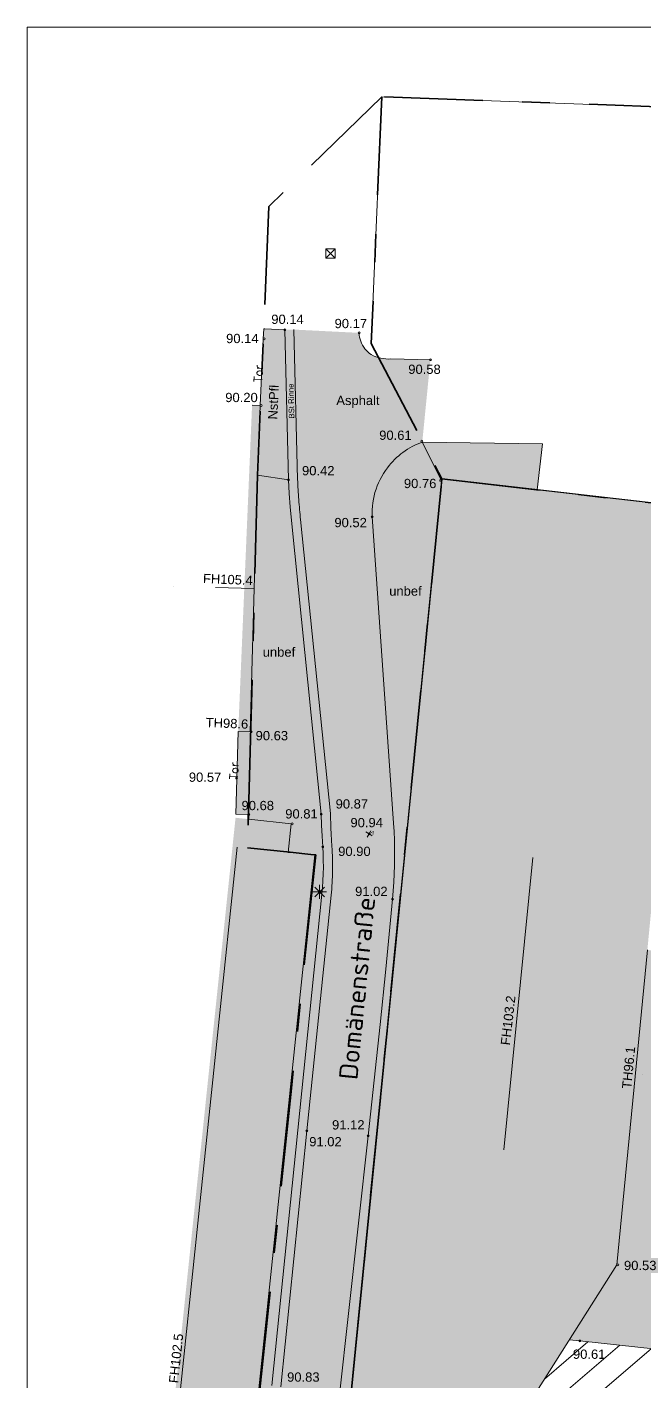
# Model space of a CAD drawing. Header units: centimetres. Extents: x 0 to 44.9, y 0 to 29.7.
# Drawn here: x 32 to 34.217, y 8.133 to 12.997 of the extents above; entities that cross this region are included whole.
import ezdxf
from ezdxf.xclip import XClip

# ---------------------------------------------------------------- set-up
doc = ezdxf.new("R2010")
doc.units = ezdxf.units.CM
doc.header["$MEASUREMENT"] = 0
doc.header["$XCLIPFRAME"] = 0
for name, pattern in [('802', [75, 50, -25]), ('812', [75, 50, -25]), ('9954', [75, 50, -25]), ('Doppelstrichlinie', [1.093611, 0.529167, -0.211667, 0.141111, -0.211667])]:
    doc.linetypes.add(name, pattern=pattern)
for name, color, linetype in [('A-Fenster Türen', 7, 'Continuous'), ('AB-01_Lageplan_1_0', 7, 'Continuous'), ('AB-01_Lageplan_1_Ebene 3000', 7, 'Continuous'), ('AB-01_Lageplan_1_Ebene 4000', 7, 'Continuous'), ('AB-01_Lageplan_1_Ebene 500', 7, 'Continuous'), ('AB-01_Lageplan_1_Ebene 510', 7, 'Continuous'), ('AB-01_Lageplan_1_Ebene 7000', 7, 'Continuous'), ('AB-01_Lageplan_1_Ebene 7350', 7, 'Continuous'), ('AB-01_Lageplan_1_Ebene 8000', 7, 'Continuous'), ('AB-01_Lageplan_1_Ebene 805', 7, 'Continuous'), ('Layout-Zeichnung.Layout', 7, 'Continuous')]:
    doc.layers.add(name, color=color, linetype=linetype)
doc.styles.add('ERSTELLTER_STIL_1', font='')
doc.styles.add('ERSTELLTER_STIL_2', font='Simplex.shx')
doc.styles.add('ERSTELLTER_STIL_3', font='')
doc.styles.get('ERSTELLTER_STIL_1').set_extended_font_data('Arial Narrow')
doc.styles.get('ERSTELLTER_STIL_3').set_extended_font_data('Arial')

# ---------------------------------------------------------------- blocks, each defined once
blk = doc.blocks.new('Zeichnung_1_1', base_point=(36.7453, 8.7483))
at = {"layer": 'AB-01_Lageplan_1_Ebene 8000', "linetype": 'Continuous', "lineweight": 18, "true_color": 0xcdbe89}
blk.add_hatch(color=43, dxfattribs=at).paths.add_polyline_path([(32.837, 11.6387), (32.8264, 11.3876), (32.9378, 11.3715), (32.9248, 11.9097), (32.8533, 11.9131), (32.8499, 11.9133), (32.8473, 11.8781)])
at = {"layer": 'AB-01_Lageplan_1_Ebene 8000', "linetype": 'Continuous', "lineweight": 18, "true_color": 0xffeba8}
blk.add_hatch(color=41, dxfattribs=at).paths.add_polyline_path([(33.1761, 5.2374), (33.3126, 5.4412), (33.1857, 5.5476, -0.157382), (33.1203, 5.701, -0.128788), (33.1429, 5.8367), (33.3117, 6.3116), (33.4364, 6.6444, -0.022277), (33.5658, 6.9477, -0.021248), (33.6772, 7.1564, -0.048101), (33.801, 7.3267, -0.058882), (33.9274, 7.4395), (33.5821, 7.5653), (33.5639, 7.5158), (33.3416, 7.1394), (33.2742, 7.1753), (33.1779, 7.3931, -0.052562), (33.1433, 7.5007), (33.126, 7.6244, -0.062141), (33.1201, 8.0762), (33.2244, 9.0167), (33.2873, 9.6151), (33.3119, 9.8661, 0.041159), (33.3153, 10.1389), (33.2385, 11.2391, -0.174428), (33.2932, 11.415, -0.145829), (33.4184, 11.5071), (33.4476, 11.8026), (33.3058, 11.8052, -0.137828), (33.2353, 11.8208, -0.239809), (33.1918, 11.899), (32.9578, 11.9108), (32.9248, 11.9097), (32.9378, 11.3715, 0.013723), (32.9486, 11.2251), (33.056, 10.1714, 0.013004), (33.061, 10.0535, -0.04271), (33.0583, 9.8839), (32.8785, 8.1204), (32.8603, 7.8387, 0.031238), (32.862, 7.5188, 0.015406), (32.8919, 7.2163), (32.9932, 6.4371), (32.9119, 6.1997), (32.9485, 6.1499), (32.8862, 5.9749, 0.095335), (32.8455, 5.6061, 0.208853), (32.9461, 5.4184)])
at = {"layer": 'AB-01_Lageplan_1_Ebene 8000', "linetype": 'Continuous', "lineweight": 18, "true_color": 0xe6e699}
for points in [[(33.3416, 7.1394), (33.5639, 7.5158), (33.5144, 7.5343), (33.5182, 7.5445), (33.4658, 7.5641), (33.4621, 7.554), (33.4136, 7.5724), (33.4169, 7.5811), (33.2281, 7.6513), (33.2202, 7.6544), (33.2167, 7.6454), (33.1671, 7.6646), (33.1664, 7.7177), (33.176, 7.7178), (33.17, 8.0689), (33.1594, 8.07), (33.2535, 9.0119), (33.3576, 10.061), (33.4875, 11.369), (33.4184, 11.5071, 0.145829), (33.2932, 11.415, 0.174428), (33.2385, 11.2391), (33.3153, 10.1389, -0.041159), (33.3119, 9.8661), (33.2873, 9.6151), (33.2244, 9.0167), (33.1201, 8.0762, 0.062141), (33.126, 7.6244), (33.1433, 7.5007, 0.052562), (33.1779, 7.3931), (33.2742, 7.1753)], [(32.9932, 6.4371), (32.8919, 7.2163, -0.015406), (32.862, 7.5188, -0.031238), (32.8603, 7.8387), (32.8785, 8.1204), (33.0583, 9.8839, 0.04271), (33.061, 10.0535, -0.013004), (33.056, 10.1714), (32.9486, 11.2251, -0.013723), (32.9378, 11.3715), (32.8264, 11.3876), (32.801, 10.4667), (32.7578, 10.4679), (32.7496, 10.1718), (32.7925, 10.1704), (32.7919, 10.1537), (32.9483, 10.1371), (32.9374, 10.034), (33.0328, 10.0257), (32.7918, 7.7307), (32.7836, 7.6369), (32.7739, 7.5607), (32.7619, 7.4545), (32.6986, 7.4607), (32.6608, 7.17), (32.7212, 7.1503), (32.7053, 7.0592), (32.4326, 6.6017), (32.4255, 6.6065), (32.4062, 6.5793), (32.3033, 6.4043), (32.2533, 6.0594), (32.5922, 5.8236), (32.8455, 5.6061), (32.8428, 5.6539), (32.8425, 5.7004), (32.8443, 5.7465), (32.8483, 5.7925), (32.8549, 5.8413), (32.864, 5.8895), (32.8751, 5.9365), (32.8888, 5.9824), (32.9485, 6.1499), (32.9119, 6.1997)]]:
    blk.add_hatch(color=41, dxfattribs=at).paths.add_polyline_path(points)
at = {"layer": 'AB-01_Lageplan_1_Ebene 8000', "linetype": 'Continuous', "lineweight": 0, "true_color": 0x000000}
blk.add_hatch(color=18, dxfattribs=at).paths.add_polyline_path([(34.5531, 9.6459), (34.3922, 9.6646), (34.3927, 9.6183), (34.3359, 9.6177), (34.3353, 9.6712), (34.2263, 9.6838), (34.117, 8.5534), (33.9463, 8.2843), (34.2585, 8.2507), (34.3964, 8.4309), (34.4468, 8.8597)])
at = {"layer": 'AB-01_Lageplan_1_Ebene 805', "linetype": 'Continuous', "lineweight": 13, "true_color": 0x9f9f9f}
for points in [[(32.8075, 11.6399), (32.7578, 10.4679), (32.801, 10.4667), (32.8264, 11.3876), (32.837, 11.6387)], [(34.2701, 10.1369), (34.5873, 10.1112), (34.6145, 10.4814), (34.6533, 10.7925), (34.6979, 11.2363), (33.831, 11.3357), (33.8502, 11.5011), (33.4184, 11.5071), (33.4875, 11.369), (33.3576, 10.061), (33.2535, 9.0119), (33.1594, 8.07), (33.2999, 8.0552), (33.5789, 8.0272), (33.7709, 8.0076), (34.117, 8.5534)], [(32.7482, 10.1583), (32.4966, 7.7617), (32.7918, 7.7307), (33.0328, 10.0257), (32.9374, 10.034), (32.9483, 10.1371)]]:
    blk.add_hatch(color=253, dxfattribs=at).paths.add_polyline_path(points)
at = {"layer": 'AB-01_Lageplan_1_0', "color": 7, "linetype": 'Continuous', "lineweight": 25, "ltscale": 0.666667, "flags": 128}
blk.add_lwpolyline([(38.6074, 8.6995), (38.233, 10.6142), (37.8071, 10.541), (36.9485, 10.4063), (34.6533, 10.7925), (34.6979, 11.2363), (33.4887, 11.3749), (33.1605, 8.0705), (33.1819, 7.6585), (33.9245, 7.4314), (35.1205, 7.5647), (36.4969, 7.7181), (36.4491, 7.0186), (38.6203, 6.8623)], close=True, dxfattribs=at)
blk.add_lwpolyline([(38.6074, 8.6995), (38.233, 10.6142), (37.8071, 10.541), (36.9485, 10.4063), (34.6533, 10.7925), (34.6979, 11.2363), (33.4887, 11.3749), (33.1605, 8.0705), (33.1819, 7.6585), (33.9245, 7.4314), (35.1205, 7.5647), (36.4969, 7.7181), (36.4491, 7.0186), (38.6203, 6.8623)], close=True, dxfattribs=at)
blk.add_lwpolyline([(38.6074, 8.6995), (38.233, 10.6142), (37.8071, 10.541), (36.9485, 10.4063), (34.6533, 10.7925), (34.6979, 11.2363), (33.4887, 11.3749), (33.1605, 8.0705), (33.1819, 7.6585), (33.9245, 7.4314), (35.1205, 7.5647), (36.4969, 7.7181), (36.4491, 7.0186), (38.6203, 6.8623)], close=True, dxfattribs=at)
at = {"layer": 'AB-01_Lageplan_1_Ebene 3000', "color": 7, "linetype": 'Continuous', "lineweight": 18, "ltscale": 0.666667}
for p, q in [((33.0719, 12.2011), (33.1052, 12.2011)), ((33.1052, 12.2011), (33.0719, 12.1677)), ((33.1052, 12.1677), (33.0719, 12.2011)), ((33.0719, 12.2011), (33.0719, 12.1677)), ((33.0719, 12.1677), (33.1052, 12.1677)), ((33.1052, 12.2011), (33.1052, 12.1677))]:
    blk.add_line(p, q, dxfattribs=at)
at = {"layer": 'AB-01_Lageplan_1_Ebene 4000', "color": 7, "linetype": 'Continuous', "lineweight": 13, "ltscale": 0.666667}
for p, q in [((33.025, 9.892), (33.045, 9.892)), ((33.0675, 9.9095), (33.0325, 9.8745)), ((33.0675, 9.8745), (33.0325, 9.9095)), ((33.05, 9.897), (33.05, 9.917)), ((33.05, 9.867), (33.05, 9.887)), ((33.055, 9.892), (33.075, 9.892))]:
    blk.add_line(p, q, dxfattribs=at)
blk.add_circle((33.05, 9.892), 0.005, dxfattribs=at)
at = {"layer": 'AB-01_Lageplan_1_Ebene 500', "color": 2, "linetype": 'Continuous', "lineweight": 18, "ltscale": 0.666667}
for p, q in [((32.8297, 11.3874), (32.8297, 11.3874)), ((33.0361, 10.0253), (33.0361, 10.0253)), ((33.3543, 10.0614), (33.3543, 10.0614)), ((33.2501, 9.0122), (33.2501, 9.0122))]:
    blk.add_line(p, q, dxfattribs=at)
at = {"layer": 'AB-01_Lageplan_1_Ebene 500', "color": 7, "linetype": 'Continuous', "lineweight": 13, "ltscale": 0.666667}
for centre in [(32.8506, 11.8778), (32.9248, 11.9097), (33.1918, 11.899), (33.4476, 11.8026), (32.8404, 11.6385), (33.4169, 11.5101), (32.9378, 11.3715), (33.4842, 11.3694), (33.2385, 11.2391), (32.8043, 10.4666), (32.7521, 10.3007), (32.7958, 10.1703), (33.056, 10.1714), (32.9516, 10.1368), (33.061, 10.0535), (33.3119, 9.8661), (33.0038, 9.0341), (33.2244, 9.0167), (34.1203, 8.5531), (33.9843, 8.2802)]:
    blk.add_circle(centre, 0.00333, dxfattribs=at)
at = {"layer": 'AB-01_Lageplan_1_Ebene 510', "color": 1, "linetype": 'Doppelstrichlinie', "lineweight": 35, "ltscale": 0.666667, "true_color": 0xe60000}
for p, q in [((33.2735, 12.7466), (32.8673, 12.3528)), ((33.2735, 12.7466), (33.2351, 11.8609)), ((37.3083, 12.6001), (33.2735, 12.7466)), ((32.8673, 12.3528), (32.8275, 11.3876)), ((33.2351, 11.8609), (33.4887, 11.3749)), ((32.8275, 11.3876), (32.803, 10.4846)), ((33.1605, 8.0705), (33.4887, 11.3749)), ((33.4887, 11.3749), (34.6979, 11.2363)), ((32.803, 10.4846), (32.7912, 10.05)), ((32.7912, 10.05), (32.9447, 10.0343)), ((32.9447, 10.0343), (33.0182, 10.0268)), ((33.0182, 10.0268), (33.0358, 10.0251)), ((33.0358, 10.0251), (33.0313, 9.9815)), ((33.0313, 9.9815), (32.949, 9.1872)), ((32.949, 9.1872), (32.7953, 7.7306))]:
    blk.add_line(p, q, dxfattribs=at)
at = {"layer": 'AB-01_Lageplan_1_Ebene 510', "color": 7, "linetype": 'Continuous', "lineweight": 13, "ltscale": 0.666667}
blk.add_circle((33.4887, 11.3749), 0.0005, dxfattribs=at)
at = {"layer": 'AB-01_Lageplan_1_Ebene 7000', "color": 7, "linetype": 'Continuous', "lineweight": 13, "ltscale": 0.666667}
for p, q in [((33.8569, 8.1432), (34.0132, 8.2771)), ((33.8333, 8.0134), (34.127, 8.2648)), ((34.005, 8.0506), (34.2409, 8.2526))]:
    blk.add_line(p, q, dxfattribs=at)
at = {"layer": 'AB-01_Lageplan_1_Ebene 7350', "color": 7, "linetype": 'Continuous', "lineweight": 13, "ltscale": 0.666667}
for p, q in [((32.8473, 11.8781), (32.837, 11.6387)), ((32.8473, 11.8781), (32.8499, 11.9133)), ((32.7496, 10.1718), (32.7578, 10.4679)), ((32.7925, 10.1704), (32.7496, 10.1718)), ((32.7925, 10.1704), (32.7919, 10.1537))]:
    blk.add_line(p, q, dxfattribs=at)
at = {"layer": 'AB-01_Lageplan_1_Ebene 8000', "color": 7, "linetype": 'Continuous', "lineweight": 13, "ltscale": 0.666667}
for p, q in [((32.8533, 11.9131), (32.8499, 11.9133)), ((32.9248, 11.9097), (32.8533, 11.9131)), ((32.9378, 11.3715), (32.9248, 11.9097)), ((33.3058, 11.8052), (33.4476, 11.8026)), ((32.9378, 11.3715), (32.8264, 11.3876)), ((33.2385, 11.2391), (33.3153, 10.1389)), ((33.056, 10.1714), (32.9486, 11.2251)), ((33.2159, 10.1074), (33.2274, 10.1005)), ((33.2274, 10.1005), (33.2204, 10.0891)), ((33.2274, 10.1005), (33.2343, 10.1119)), ((33.2274, 10.1005), (33.2388, 10.0936)), ((32.9719, 9.0369), (33.0583, 9.8839)), ((32.8785, 8.1204), (32.9719, 9.0369))]:
    blk.add_line(p, q, dxfattribs=at)
at = {"layer": 'AB-01_Lageplan_1_Ebene 8000', "color": 152, "linetype": '9954', "lineweight": 18, "ltscale": 0.666667, "true_color": 0x0069e6}
for p, q in [((32.9708, 11.3727), (32.9578, 11.9108)), ((33.089, 10.1734), (32.9815, 11.2285)), ((33.0038, 9.0341), (33.0911, 9.8806)), ((32.9113, 8.116), (33.0038, 9.0341))]:
    blk.add_line(p, q, dxfattribs=at)
at = {"layer": 'AB-01_Lageplan_1_Ebene 8000', "color": 7, "linetype": '812', "lineweight": 13, "ltscale": 0.666667}
for p, q in [((33.9843, 8.2802), (33.9463, 8.2843)), ((34.2585, 8.2507), (33.9843, 8.2802))]:
    blk.add_line(p, q, dxfattribs=at)
at = {"layer": 'AB-01_Lageplan_1_Ebene 8000', "color": 7, "linetype": 'Continuous', "lineweight": 13, "ltscale": 0.666667, "flags": 128}
for points in [[(33.1918, 11.899), (33.1924, 11.8913), (33.1936, 11.8836), (33.1954, 11.8761), (33.1977, 11.8688), (33.2007, 11.8616), (33.2042, 11.8547), (33.2082, 11.8481), (33.2127, 11.8418), (33.2178, 11.8359), (33.2232, 11.8304), (33.2291, 11.8254), (33.2353, 11.8208)], [(33.2353, 11.8208), (33.2435, 11.8168), (33.252, 11.8133), (33.2606, 11.8104), (33.2695, 11.8082), (33.2785, 11.8065), (33.2876, 11.8054), (33.2967, 11.805), (33.3058, 11.8052)], [(33.2932, 11.415), (33.2859, 11.4049), (33.279, 11.3944), (33.2727, 11.3836), (33.2668, 11.3725), (33.2615, 11.3612), (33.2567, 11.3496), (33.2524, 11.3378), (33.2487, 11.3259), (33.2455, 11.3137), (33.2429, 11.3015), (33.2409, 11.2891), (33.2394, 11.2767), (33.2385, 11.2642), (33.2382, 11.2517), (33.2385, 11.2391)], [(32.9486, 11.2251), (32.9441, 11.2739), (32.9405, 11.3227), (32.9378, 11.3715)], [(33.061, 10.0535), (33.0587, 10.0928), (33.057, 10.1321), (33.056, 10.1714)], [(33.3153, 10.1389), (33.3172, 10.1086), (33.3184, 10.0783), (33.3192, 10.048), (33.3193, 10.0176), (33.319, 9.9873), (33.318, 9.9569), (33.3165, 9.9266), (33.3145, 9.8964), (33.3119, 9.8661)], [(33.0583, 9.8839), (33.0604, 9.9081), (33.062, 9.9323), (33.063, 9.9565), (33.0634, 9.9808), (33.0632, 10.0051), (33.0624, 10.0293), (33.061, 10.0535)], [(33.3119, 9.8661), (33.2873, 9.6151)], [(33.2873, 9.6151), (33.267, 9.4156), (33.246, 9.2161), (33.2244, 9.0167)], [(33.2244, 9.0167), (33.1201, 8.0762)]]:
    blk.add_lwpolyline(points, dxfattribs=at)
at = {"layer": 'AB-01_Lageplan_1_Ebene 8000', "color": 7, "linetype": 'Continuous', "lineweight": 13, "ltscale": 0.666667}
blk.add_circle((33.2274, 10.1005), 0.00333, dxfattribs=at)
blk.add_arc((33.5103, 11.251), 0.272, 109.7371, 142.9247, dxfattribs=at)
at = {"layer": 'AB-01_Lageplan_1_Ebene 8000', "color": 152, "linetype": '9954', "lineweight": 18, "ltscale": 0.666667, "true_color": 0x0069e6}
for centre, radius, start, end in [((35.6097, 11.4962), 2.6418, 182.6795, 185.8162), ((35.325, 10.2101), 2.2363, 180.9413, 183.9571), ((32.0686, 9.9849), 1.0279, 354.1745, 3.9571)]:
    blk.add_arc(centre, radius, start, end, dxfattribs=at)
at = {"layer": 'AB-01_Lageplan_1_Ebene 805', "color": 7, "linetype": 'Continuous', "lineweight": 13, "ltscale": 0.666667}
for p, q in [((33.2735, 12.7466), (33.2412, 12.0019)), ((37.3083, 12.6001), (33.2735, 12.7466)), ((32.837, 11.6387), (32.8075, 11.6399)), ((32.837, 11.6387), (32.8264, 11.3876)), ((33.8502, 11.5011), (33.4184, 11.5071)), ((33.4875, 11.369), (33.4184, 11.5071)), ((33.831, 11.3357), (33.8502, 11.5011)), ((32.8264, 11.3876), (32.8152, 10.9816)), ((33.4875, 11.369), (33.3576, 10.061)), ((34.6979, 11.2363), (33.831, 11.3357)), ((32.8152, 10.9816), (32.801, 10.4667)), ((32.801, 10.4667), (32.7578, 10.4679)), ((32.7919, 10.1537), (32.7964, 10.1532)), ((32.7964, 10.1532), (32.9483, 10.1371)), ((32.9483, 10.1371), (32.9374, 10.034)), ((32.7918, 7.7307), (33.0328, 10.0257)), ((32.9569, 10.0323), (32.9374, 10.034)), ((33.0328, 10.0257), (32.9569, 10.0323)), ((33.3576, 10.061), (33.2535, 9.0119)), ((34.2263, 9.6838), (34.117, 8.5534)), ((33.2535, 9.0119), (33.1594, 8.07)), ((34.117, 8.5534), (33.7709, 8.0076))]:
    blk.add_line(p, q, dxfattribs=at)
at = {"layer": 'AB-01_Lageplan_1_Ebene 805', "color": 2, "linetype": 'Continuous', "lineweight": 18, "ltscale": 0.666667}
for p, q in [((32.5269, 10.9896), (32.5269, 10.9896)), ((32.7301, 10.4841), (32.7301, 10.4841)), ((33.7575, 9.4334), (33.7575, 9.4334)), ((34.2086, 9.236), (34.2086, 9.236))]:
    blk.add_line(p, q, dxfattribs=at)
at = {"layer": 'AB-01_Lageplan_1_Ebene 805', "color": 7, "linetype": '802', "lineweight": 13, "ltscale": 0.666667}
for p, q in [((32.8152, 10.9816), (32.6758, 10.9855)), ((32.5137, 7.7599), (32.7545, 10.0532)), ((33.8153, 10.0156), (33.7111, 8.9665))]:
    blk.add_line(p, q, dxfattribs=at)
at = {"layer": 'AB-01_Lageplan_1_Ebene 500', "color": 7, "linetype": 'Continuous', "lineweight": 13, "char_height": 0.033333, "style": 'ERSTELLTER_STIL_3'}
for s, insert, attachment_point in [('\\A1;{\\pqc;\\fArial|b0|i0|c0|p38;90.14}', (32.9347, 11.9306), 8), ('\\A1;{\\pqr;\\fArial|b0|i0|c0|p38;90.17}', (33.2202, 11.9154), 9), ('\\A1;{\\pqr;\\fArial|b0|i0|c0|p38;90.14}', (32.8308, 11.8786), 6), ('\\A1;{\\pqc;\\fArial|b0|i0|c0|p38;90.58}', (33.4264, 11.785), 2), ('\\A1;{\\pqr;\\fArial|b0|i0|c0|p38;90.20}', (32.8278, 11.6499), 9), ('\\A1;{\\pqr;\\fArial|b0|i0|c0|p38;90.61}', (33.3803, 11.5144), 9), ('\\A1;{\\pql;\\fArial|b0|i0|c0|p38;90.42}', (32.9868, 11.3871), 7), ('\\A1;{\\pqr;\\fArial|b0|i0|c0|p38;90.76}', (33.469, 11.375), 3), ('\\A1;{\\pqr;\\fArial|b0|i0|c0|p38;90.52}', (33.2195, 11.2347), 3), ('\\A1;{\\pql;\\fArial|b0|i0|c0|p38;90.63}', (32.8202, 10.4698), 1), ('\\A1;{\\pqr;\\fArial|b0|i0|c0|p38;90.57}', (32.6971, 10.3038), 6), ('\\A1;{\\pql;\\fArial|b0|i0|c0|p38;90.68}', (32.7697, 10.1851), 7), ('\\A1;{\\pql;\\fArial|b0|i0|c0|p38;90.87}', (33.1074, 10.1909), 7), ('\\A1;{\\pql;\\fArial|b0|i0|c0|p38;90.81}', (32.9266, 10.1552), 7), ('\\A1;{\\pql;\\fArial|b0|i0|c0|p38;90.90}', (33.1166, 10.0544), 1), ('\\A1;{\\pqr;\\fArial|b0|i0|c0|p38;91.02}', (33.2938, 9.8768), 9), ('\\A1;{\\pqr;\\fArial|b0|i0|c0|p38;91.12}', (33.2111, 9.0388), 9), ('\\A1;{\\pql;\\fArial|b0|i0|c0|p38;91.02}', (33.0127, 9.0122), 1), ('\\A1;{\\pql;\\fArial|b0|i0|c0|p38;90.53}', (34.1424, 8.551), 4), ('\\A1;{\\pql;\\fArial|b0|i0|c0|p38;90.61}', (33.9592, 8.2493), 1), ('\\A1;{\\pql;\\fArial|b0|i0|c0|p38;90.83}', (32.9333, 8.1334), 7)]:
    blk.add_mtext(s, dxfattribs=dict(at, insert=insert, attachment_point=attachment_point))
at = {"layer": 'AB-01_Lageplan_1_Ebene 510', "color": 7, "linetype": 'Continuous', "lineweight": 13, "insert": (33.1851, 9.2153), "char_height": 0.066667, "attachment_point": 7, "rotation": 84.3388, "style": 'ERSTELLTER_STIL_2'}
blk.add_mtext('\\A1;{\\pql;\\FSimplex.shx;Domänenstraße}', dxfattribs=at)
at = {"layer": 'AB-01_Lageplan_1_Ebene 7350', "color": 1, "linetype": 'Continuous', "lineweight": 35, "true_color": 0xe60000, "char_height": 0.03, "attachment_point": 7, "rotation": 87.4464, "style": 'ERSTELLTER_STIL_2'}
for insert in [(32.8436, 11.7215), (32.7563, 10.2949)]:
    blk.add_mtext('\\A1;{\\pql;\\FSimplex.shx;Tor}', dxfattribs=dict(at, insert=insert))
at = {"layer": 'AB-01_Lageplan_1_Ebene 8000', "color": 7, "linetype": 'Continuous', "lineweight": 13}
for s, insert, char_height, attachment_point, rotation, style in [('\\A1;{\\pql;\\fArial|b0|i0|c0|p38;NstPfl}', (32.8982, 11.5873), 0.033333, 7, 87.3163, 'ERSTELLTER_STIL_3'), ('\\A1;{\\pqr;\\fArial|b0|i0|c0|p38;BSt Rinne}', (32.9361, 11.7168), 0.02, 3, 91.6176, 'ERSTELLTER_STIL_3'), ('\\A1;{\\pqr;\\fArial Narrow|b0|i0|c0|p38;A}', (33.2484, 10.1077), 0.0125, 3, 328.8937, 'ERSTELLTER_STIL_1')]:
    blk.add_mtext(s, dxfattribs=dict(at, insert=insert, char_height=char_height, attachment_point=attachment_point, rotation=rotation, style=style))
at = {"layer": 'AB-01_Lageplan_1_Ebene 8000', "color": 7, "linetype": 'Continuous', "lineweight": 13, "char_height": 0.033333, "style": 'ERSTELLTER_STIL_3'}
for s, insert, attachment_point in [('\\A1;{\\pql;\\fArial|b0|i0|c0|p38;Asphalt}', (33.1099, 11.6298), 7), ('\\A1;{\\pql;\\fArial|b0|i0|c0|p38;unbef}', (33.2997, 10.9551), 7), ('\\A1;{\\pql;\\fArial|b0|i0|c0|p38;unbef}', (32.8457, 10.736), 7), ('\\A1;{\\pqc;\\fArial|b0|i0|c0|p38;90.94}', (33.2189, 10.1238), 8)]:
    blk.add_mtext(s, dxfattribs=dict(at, insert=insert, attachment_point=attachment_point))
at = {"layer": 'AB-01_Lageplan_1_Ebene 805', "color": 7, "linetype": 'Continuous', "lineweight": 13, "char_height": 0.033333, "style": 'ERSTELLTER_STIL_3'}
for s, insert, attachment_point, rotation in [('\\A1;{\\pql;\\fArial|b0|i0|c0|p38;FH105.4}', (32.6307, 11.0004), 7, 357.7208), ('\\A1;{\\pqc;\\fArial|b0|i0|c0|p38;TH98.6}', (32.7168, 10.4804), 8, 357.7208), ('\\A1;{\\pqc;\\fArial|b0|i0|c0|p38;FH103.2}', (33.7434, 9.4289), 8, 83.3738), ('\\A1;{\\pqc;\\fArial|b0|i0|c0|p38;TH96.1}', (34.176, 9.2597), 8, 84.3891), ('\\A1;{\\pql;\\fArial|b0|i0|c0|p38;FH102.5}', (32.5422, 8.1272), 7, 83.819)]:
    blk.add_mtext(s, dxfattribs=dict(at, insert=insert, attachment_point=attachment_point, rotation=rotation))

msp = doc.modelspace()

# ---------------------------------------------------------------- linework, layer by layer
at = {"layer": 'A-Fenster Türen', "color": 7, "linetype": 'Continuous', "lineweight": 13, "ltscale": 10}
msp.add_lwpolyline([(32, 4.5), (41.5, 4.5), (41.5, 12.9966), (32, 12.9966)], close=True, dxfattribs=at)

# ---------------------------------------------------------------- block references
at = {"layer": 'Layout-Zeichnung.Layout', "color": 7, "linetype": 'Continuous', "lineweight": 13, "ltscale": 10}
ref = msp.add_blockref('Zeichnung_1_1', (36.7453, 8.7483), dxfattribs=at)
XClip(ref).set_block_clipping_path([(32.25, 4.75), (41.2406126, 12.7466466666)])

doc.saveas('drawing.dxf')
